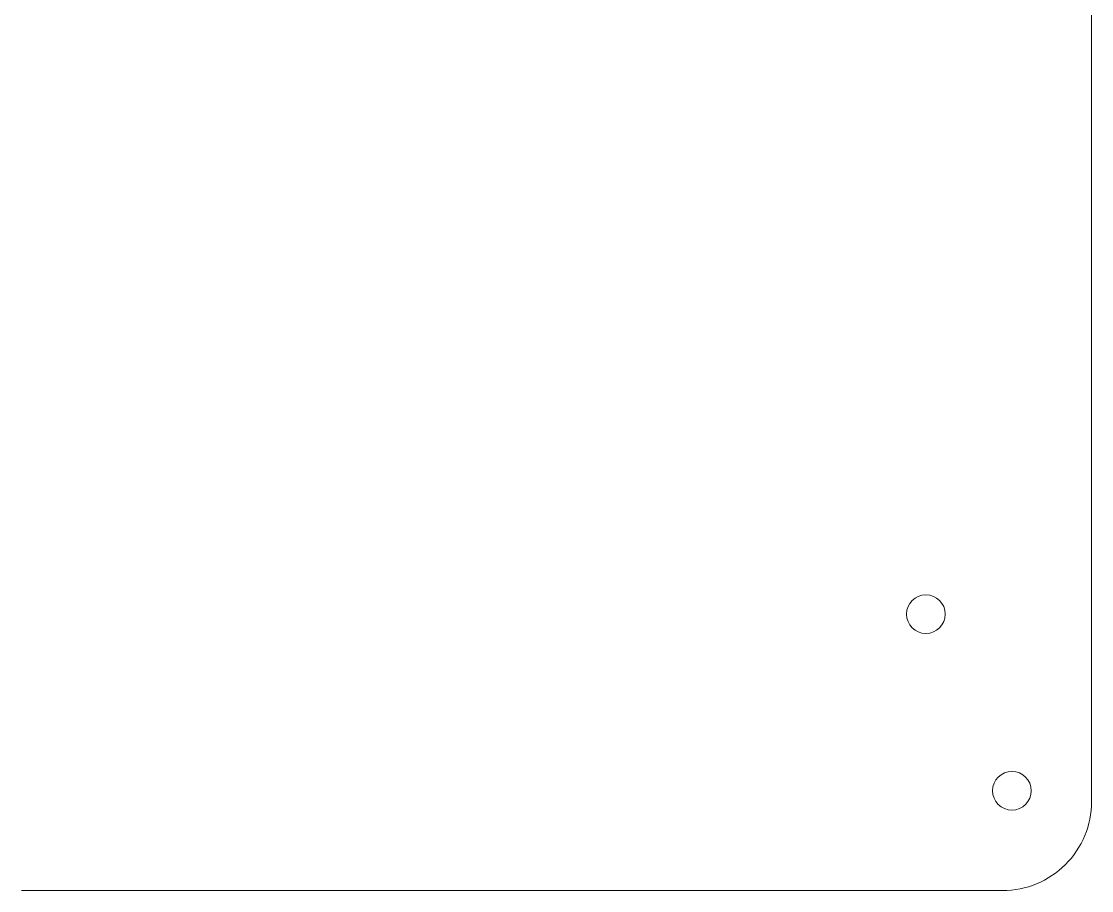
# Model space of a CAD drawing. Header units: millimetres. Extents: x 0 to 203, y 0 to 191.
# Drawn here: x 118.4 to 202.6, y 38.4 to 106.8 of the extents above; entities that cross this region are included whole.
import ezdxf

# ---------------------------------------------------------------- set-up
doc = ezdxf.new("R2010")
doc.units = ezdxf.units.MM
doc.layers.add('Cut', color=7, linetype='Continuous', lineweight=0, true_color=0xde3535)

msp = doc.modelspace()

# ---------------------------------------------------------------- linework, layer by layer
at = {"layer": 'Cut', "lineweight": 0}
for p, q in [((202.581, 179.737), (202.581, 45.407)), ((195.581, 38.407), (118.448, 38.407))]:
    msp.add_line(p, q, dxfattribs=at)
for centre in [(189.551, 60.149), (196.317, 46.258)]:
    msp.add_circle(centre, 1.52, dxfattribs=at)
msp.add_arc((195.581, 45.407), 7, 269.99993, 0, dxfattribs=at)

doc.saveas('drawing.dxf')
